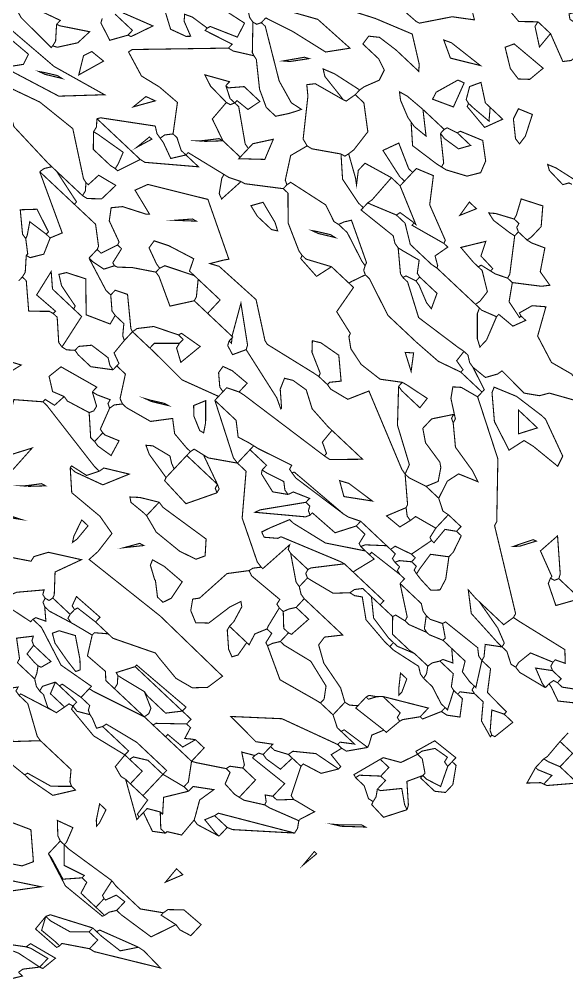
# Model space of a CAD drawing. Header units: inches. Extents: x -3368894 to 5148796, y 84 to 10864301.
# Drawn here: x 503430.425 to 503432.656, y 4346115.617 to 4346119.541 of the extents above; entities that cross this region are included whole.
import ezdxf

# ---------------------------------------------------------------- set-up
doc = ezdxf.new("R2010")
doc.units = ezdxf.units.IN
doc.header["$MEASUREMENT"] = 0
doc.layers.add('cp_alberi_linea', color=103, linetype='Continuous')

# ---------------------------------------------------------------- blocks, each defined once
blk = doc.blocks.new('A$C03A07DC0')
at = {"layer": 'cp_alberi_linea', "const_width": 0.00661}
for points in [[(9.3504, 19.7954), (9.4894, 19.6697), (9.496, 19.6498)], [(9.3504, 19.7954), (9.3504, 19.6895), (9.3504, 19.6498)], [(9.238, 19.544), (9.238, 19.5771), (9.238, 19.6498), (9.3107, 19.6498), (9.3504, 19.6498)], [(9.3504, 19.6498), (9.3769, 19.5771), (9.3835, 19.544)], [(9.496, 19.6498), (9.4563, 19.6498), (9.4232, 19.6498), (9.4563, 19.5638), (9.4563, 19.544)], [(9.4563, 19.544), (9.5621, 19.5704), (9.5026, 19.63), (9.496, 19.6498)], [(9.1652, 19.544), (9.2049, 19.544), (9.238, 19.544)], [(9.238, 19.544), (9.3571, 19.5506), (9.3835, 19.544)], [(9.3835, 19.544), (9.4232, 19.544), (9.4563, 19.544)], [(9.0263, 19.2529), (9.0329, 19.2794), (9.066, 19.3654), (8.9866, 19.4712), (9.0528, 19.4845), (9.0594, 19.5043)], [(8.9138, 19.4315), (8.9866, 19.3257), (8.9866, 19.286)], [(8.9866, 19.286), (8.9535, 19.286), (8.9535, 19.2529), (8.9535, 19.2132)], [(8.9866, 19.286), (8.9932, 19.2595), (9.0263, 19.2529)], [(8.8808, 18.8163), (8.8742, 18.856), (8.808, 19.1802), (8.8675, 19.2397), (8.894, 19.1802), (8.9138, 19.1802)], [(8.9535, 19.2132), (9.0131, 19.1272), (9.0528, 19.2199), (9.0594, 19.2529)], [(9.0263, 19.2529), (9.0594, 19.2529)], [(9.0594, 19.2529), (9.0991, 19.0743), (9.0925, 19.0346)], [(9.496, 19.2132), (9.4894, 19.2331), (9.3504, 19.2529), (9.3504, 19.2132), (9.3504, 19.1802)], [(9.9656, 19.0743), (9.9855, 19.0743), (9.9855, 19.1934), (9.9458, 19.2463), (9.8796, 19.2463), (9.7804, 19.1802), (9.7804, 19.1471)], [(8.9138, 19.1802), (8.9403, 19.1868), (8.9535, 19.2132)], [(8.9138, 19.1802), (8.9668, 19.0412), (9.0594, 19.028), (9.0925, 19.0346)], [(9.2049, 18.856), (9.2049, 18.8891), (9.2049, 18.9288), (9.324, 19.0148), (9.3306, 19.1802), (9.3504, 19.1802)], [(9.3504, 19.1802), (9.3835, 19.1074), (9.4827, 19.1868), (9.496, 19.2132)], [(9.3835, 18.9619), (9.3835, 19.0016), (9.3835, 19.0346), (9.4761, 19.1074), (9.5092, 19.2132), (9.496, 19.2132)], [(9.8201, 19.1471), (9.9392, 19.2), (9.9656, 19.1074), (9.9656, 19.0743)], [(9.8929, 18.9619), (9.8862, 18.942), (9.7606, 18.9817), (9.7473, 19.1471), (9.7804, 19.1471)], [(9.8929, 18.9619), (9.8598, 18.9685), (9.7936, 19.0148), (9.7804, 19.1074), (9.8135, 19.114), (9.8201, 19.1471)], [(9.7804, 19.1471), (9.8201, 19.1471)], [(9.9656, 19.0743), (10.0582, 19.028), (10.1575, 19.1339), (10.1839, 19.1471)], [(10.217, 18.9288), (10.2104, 18.9486), (10.1112, 19.0346), (10.1707, 19.114), (10.1839, 19.1471)], [(10.1839, 19.1471), (10.3162, 19.0743), (10.3096, 18.9685), (10.2898, 18.9619)], [(9.8929, 18.9619), (9.8929, 19.0016), (9.9458, 19.0743), (9.9656, 19.0743)], [(8.55, 18.8163), (8.5831, 18.8296), (8.6493, 18.9553), (8.517, 19.0346), (8.517, 18.8891), (8.517, 18.856)], [(9.0925, 19.0346), (9.0991, 19.0016), (9.0594, 18.9288), (9.0594, 18.8891)], [(9.4563, 18.8891), (9.4563, 18.9288), (9.5489, 18.9949), (9.5952, 18.9288), (9.6018, 18.8891)], [(10.4353, 19.0346), (10.5345, 18.9222), (10.561, 18.8759), (10.5345, 18.909), (10.4419, 19.0082), (10.4353, 19.0346)], [(9.2049, 18.856), (9.3504, 18.942), (9.3504, 18.9288)], [(9.2777, 18.6708), (9.2777, 18.7105), (9.2777, 18.7833), (9.3372, 18.8163), (9.3504, 18.8891), (9.3504, 18.9288)], [(9.3504, 18.9288), (9.3769, 18.9354), (9.3835, 18.9619)], [(9.3835, 18.9619), (9.4364, 18.8891), (9.4563, 18.8891)], [(9.8929, 18.9619), (9.9987, 18.9222), (10.0516, 18.823), (10.0715, 18.8163)], [(10.1442, 18.8891), (10.1442, 18.9288), (10.1839, 18.9288), (10.217, 18.9288)], [(10.217, 18.9288), (10.2567, 18.9553), (10.2898, 18.9619)], [(10.2567, 18.7833), (10.2567, 18.8163), (10.2567, 18.856), (10.2964, 18.9288), (10.2898, 18.9619)], [(10.7594, 18.9288), (10.8653, 18.9156), (10.7594, 18.909), (10.7594, 18.9288)], [(8.9535, 18.598), (8.9535, 18.565), (8.9469, 18.4988), (9.0395, 18.6113), (9.0594, 18.856), (9.0594, 18.8891)], [(8.9535, 18.598), (8.9932, 18.7899), (9.0329, 18.8825), (9.0594, 18.8891)], [(9.0594, 18.8891), (9.1189, 18.8031), (9.1784, 18.8494), (9.2049, 18.856)], [(9.4563, 18.856), (9.5687, 18.909), (9.5687, 18.8891)], [(9.4563, 18.8891), (9.4563, 18.856)], [(9.5687, 18.8891), (9.5687, 18.856), (9.529, 18.7436), (9.529, 18.7105), (9.529, 18.6708)], [(9.5687, 18.8891), (9.6018, 18.8891)], [(9.6018, 18.8891), (9.7143, 18.8362), (9.7143, 18.8163)], [(10.0715, 18.8163), (10.0715, 18.856), (10.0715, 18.8891), (10.1112, 18.8891), (10.1442, 18.8891)], [(10.1442, 18.8891), (10.2302, 18.7899), (10.2567, 18.7833)], [(8.0473, 17.7315), (8.2391, 18.0821), (8.5236, 18.3401), (8.55, 18.3467), (8.8543, 18.8097), (8.8808, 18.8163)], [(8.517, 18.856), (8.4905, 18.8428), (8.3317, 18.6708), (8.4706, 18.6576), (8.5368, 18.8163), (8.55, 18.8163)], [(8.517, 18.856), (8.5434, 18.8428), (8.55, 18.8163)], [(8.8808, 18.8163), (8.9535, 18.8031), (8.9535, 18.6377), (8.9535, 18.598)], [(9.2049, 18.5253), (9.1851, 18.5319), (9.1652, 18.7833), (9.1983, 18.823), (9.2049, 18.856)], [(9.3835, 18.6708), (9.3835, 18.7105), (9.3835, 18.7833), (9.4497, 18.8296), (9.4563, 18.856)], [(9.7804, 18.565), (9.6415, 18.8163), (9.6746, 18.8163), (9.7143, 18.8163)], [(9.7143, 18.8163), (9.8003, 18.7502), (9.8201, 18.7436)], [(10.0715, 18.8163), (10.2501, 18.7634), (10.2567, 18.7833)], [(10.6139, 18.598), (10.6073, 18.6245), (10.5808, 18.7436), (10.6734, 18.7105), (10.6867, 18.7105)], [(9.2777, 18.6708), (9.3372, 18.737), (9.3637, 18.6774), (9.3835, 18.6708)], [(9.7804, 18.565), (9.7804, 18.7105), (9.8135, 18.7171), (9.8201, 18.7436)], [(9.8201, 18.7436), (9.9259, 18.7303), (9.9259, 18.7105)], [(9.9259, 18.7105), (9.9987, 18.6774), (10.0516, 18.7039), (10.0715, 18.7105)], [(9.9259, 18.7105), (9.9458, 18.4922), (9.9259, 18.4922)], [(10.0715, 18.7105), (10.0913, 18.5319), (10.1112, 18.5253)], [(10.0715, 18.7105), (10.1773, 18.6311), (10.1839, 18.598)], [(10.6867, 18.7105), (10.7263, 18.737), (10.7594, 18.7436)], [(10.6867, 18.7105), (10.7528, 18.5253), (10.7594, 18.4922)], [(10.7594, 18.7436), (10.9909, 18.3202), (11.0174, 18.3136)], [(10.7594, 18.7436), (11.0042, 18.4525), (11.0174, 18.4194)], [(11.6657, 18.4922), (11.6326, 18.4988), (11.5664, 18.5716), (11.5598, 18.7105), (11.6524, 18.7105), (11.6723, 18.6377), (11.6657, 18.598)], [(11.9237, 18.5253), (11.917, 18.565), (11.9237, 18.7105), (12.1287, 18.3467), (12.1353, 18.3136)], [(9.2777, 18.6708), (9.2777, 18.6377), (9.2777, 18.598)], [(9.3835, 18.6708), (9.4232, 18.6444), (9.4563, 18.6377)], [(9.4563, 18.6377), (9.496, 18.6642), (9.529, 18.6708)], [(9.4563, 18.6377), (9.4563, 18.565), (9.4563, 18.5253)], [(9.529, 18.3864), (9.529, 18.4194), (9.496, 18.598), (9.5224, 18.6377), (9.529, 18.6708)], [(9.6018, 18.598), (9.6812, 18.6311), (9.7076, 18.6311), (9.6812, 18.6047), (9.6018, 18.5451), (9.6018, 18.598)], [(10.1839, 18.565), (10.1641, 18.565), (10.1112, 18.6377), (10.1112, 18.565), (10.1112, 18.5253)], [(10.1839, 18.598), (10.2567, 18.5782), (10.2699, 18.6708), (10.2898, 18.6708)], [(10.2898, 18.6708), (10.3162, 18.5054), (10.4022, 18.393), (10.4353, 18.3864)], [(10.2898, 18.6708), (10.3824, 18.6113), (10.4154, 18.4922), (10.4353, 18.4922)], [(8.4442, 18.598), (8.5368, 18.5451), (8.5633, 18.5187), (8.5368, 18.5319), (8.4508, 18.5782), (8.4442, 18.598)], [(9.2049, 18.5253), (9.2578, 18.598), (9.2777, 18.598)], [(9.2777, 18.598), (9.3107, 18.5121), (9.3107, 18.4922)], [(10.1839, 18.598), (10.1839, 18.565)], [(10.4353, 18.4922), (10.6073, 18.5716), (10.6139, 18.598)], [(10.6139, 18.598), (10.6867, 18.5253), (10.6867, 18.4922)], [(11.6657, 18.598), (11.8244, 18.5385), (11.8509, 18.3136), (11.8509, 18.2739)], [(11.6657, 18.598), (11.6855, 18.4922), (11.6657, 18.4922)], [(9.2049, 18.5253), (9.238, 18.4525), (9.238, 18.4194)], [(9.3835, 18.2739), (9.4629, 18.3467), (9.4629, 18.4922), (9.4563, 18.5253)], [(9.4563, 18.5253), (9.496, 18.4194), (9.496, 18.3864)], [(9.7804, 18.565), (9.8069, 18.5385)], [(9.8069, 18.5385), (9.8532, 18.5121), (9.8532, 18.4922)], [(9.8069, 18.5385), (9.8333, 18.4988), (9.8532, 18.4922)], [(10.0715, 18.4194), (10.1112, 18.4922), (10.1112, 18.5253)], [(10.1839, 18.565), (10.303, 18.2078), (10.5081, 17.9696), (10.5081, 17.9829), (10.5147, 18.1879), (10.4551, 18.2739), (10.475, 18.2739)], [(11.9237, 18.5253), (12.0096, 18.2805), (12.0295, 18.2739)], [(11.9237, 18.5253), (12.0163, 18.4591), (12.0295, 18.3136), (12.0295, 18.2739)], [(9.238, 18.4194), (9.3041, 18.4657), (9.3107, 18.4922)], [(9.3107, 18.4922), (9.3504, 18.3798), (9.3504, 18.3467)], [(9.8532, 18.4922), (9.8929, 18.4922), (9.9259, 18.4922)], [(9.9259, 18.4922), (9.959, 18.4525), (9.9656, 18.4194)], [(10.4353, 18.4922), (10.4353, 18.4591), (10.4353, 18.4194)], [(10.5808, 18.2408), (10.6007, 18.2408), (10.5808, 18.4922), (10.6536, 18.4922), (10.6867, 18.4922)], [(10.6867, 18.4922), (10.7131, 18.4525), (10.7396, 18.4856), (10.7594, 18.4922)], [(10.7594, 18.4922), (10.8256, 18.3798), (10.8322, 18.3467)], [(11.6657, 18.4922), (11.7451, 18.3731), (11.7451, 18.1681), (11.7384, 18.1284)], [(9.2049, 18.1681), (9.2049, 18.2012), (9.2049, 18.3467), (9.2314, 18.3864), (9.238, 18.4194)], [(9.6746, 17.8043), (9.6746, 17.8373), (9.6746, 18.1284), (9.7606, 18.0556), (9.8201, 18.0622), (9.8796, 18.1615), (9.9193, 18.3401), (9.9656, 18.4194)], [(9.9656, 18.4194), (10.0384, 18.4194), (10.0715, 18.4194)], [(10.0715, 18.4194), (10.0715, 18.3467), (10.0715, 18.3136)], [(10.4353, 18.4194), (10.5345, 18.4128), (10.5477, 18.307), (10.5411, 18.2739)], [(10.4353, 18.4194), (10.4353, 18.3864)], [(11.0174, 18.3136), (11.0769, 18.2871), (11.0902, 18.3864), (11.0902, 18.4194)], [(11.0174, 18.4194), (11.0505, 18.4194), (11.0902, 18.4194)], [(11.0174, 18.4194), (11.0174, 18.3467), (11.0174, 18.3136)], [(11.0902, 18.4194), (11.1299, 18.2739), (11.1232, 18.2408)], [(11.4143, 18.3665), (11.4143, 18.4194), (11.5201, 18.3731), (11.4143, 18.3665)], [(7.8621, 18.1284), (7.9547, 18.3599), (8.0208, 18.3798), (8.0341, 18.1879), (8.0473, 18.1218), (8.1531, 18.0953), (8.087, 17.9101), (7.9679, 17.7778), (7.9348, 17.7646), (7.8819, 17.9035), (7.8621, 18.0953), (7.8621, 18.1284)], [(8.8808, 18.2739), (8.9932, 18.3533), (9.066, 18.3731), (9.1057, 18.3334), (9.0991, 18.2408), (9.0925, 18.2012)], [(9.2049, 18.1681), (9.324, 18.3401), (9.3504, 18.3467)], [(9.3504, 18.3467), (9.3637, 18.2805), (9.3835, 18.2739)], [(9.3835, 18.0953), (9.4695, 18.1945), (9.496, 18.3467), (9.496, 18.3864)], [(9.4563, 17.9829), (9.4497, 18.0159), (9.4232, 18.0556), (9.5092, 18.1681), (9.529, 18.3467), (9.529, 18.3864)], [(9.496, 18.3864), (9.529, 18.3864)], [(10.4353, 18.3864), (10.475, 18.307), (10.475, 18.2739)], [(10.6867, 18.2408), (10.6867, 18.2739), (10.6867, 18.3467), (10.7991, 18.3467), (10.8322, 18.3467)], [(10.7594, 18.1681), (10.7594, 18.2012), (10.8322, 18.2276), (10.8388, 18.3136), (10.8322, 18.3467)], [(8.7352, 18.2012), (8.7352, 18.2408), (8.8411, 18.2739), (8.8808, 18.2739)], [(8.8808, 18.2739), (8.9469, 18.1813), (9.0594, 18.1945), (9.0925, 18.2012)], [(9.3835, 18.2739), (9.3835, 18.2012), (9.3835, 18.1681)], [(10.0715, 18.3136), (10.0384, 18.3136), (9.9722, 18.2673), (9.9259, 18.0953), (9.9656, 17.9101), (9.9656, 17.877)], [(10.0384, 17.8373), (10.1376, 18.0358), (10.0781, 18.2805), (10.0715, 18.3136)], [(10.475, 18.2739), (10.5081, 18.2739), (10.5411, 18.2739)], [(10.5411, 18.2739), (10.5544, 18.2475), (10.5808, 18.2408)], [(11.8509, 18.1681), (11.8509, 18.1813), (11.7847, 18.2078), (11.7781, 18.2739), (11.8112, 18.2739), (11.8509, 18.2739)], [(11.8509, 18.2739), (11.8906, 18.2475), (11.9237, 18.2408)], [(12.0295, 18.2739), (12.0295, 18.2408)], [(12.0626, 18.2408), (12.0626, 18.2739), (12.0626, 18.3136), (12.1023, 18.3136), (12.1353, 18.3136)], [(12.1353, 18.3136), (12.2279, 18.1681), (12.2478, 18.1681)], [(10.5808, 18.2408), (10.6205, 18.1681), (10.6668, 18.2342), (10.6867, 18.2408)], [(10.6867, 18.2408), (10.733, 18.1747), (10.7594, 18.1681)], [(11.0174, 18.0953), (10.9777, 18.0953), (10.905, 18.2012), (11.0108, 18.1813), (11.0968, 18.2276), (11.1232, 18.2408)], [(11.1232, 18.2408), (11.2423, 18.2475), (11.2886, 18.1681), (11.3018, 18.1681)], [(11.884, 17.7315), (11.9567, 17.9432), (11.9369, 18.2342), (11.9237, 18.2408)], [(11.9237, 18.2408), (11.9237, 18.2012), (11.9237, 18.1681)], [(12.0295, 18.2408), (12.0626, 18.2408)], [(12.0295, 18.2408), (12.1486, 17.9961), (12.175, 17.9829)], [(12.0626, 18.2408), (12.1419, 18.1548), (12.175, 18.0225), (12.175, 17.9829)], [(7.5049, 17.586), (7.4982, 17.5661), (7.4123, 17.5926), (7.3593, 17.6587), (7.5247, 17.7447), (7.5842, 17.9167), (7.5512, 18.0556), (7.5644, 18.135), (7.6438, 18.2012), (7.7298, 18.0358), (7.7827, 18.0027), (7.8356, 17.9233), (7.829, 17.7315), (7.8621, 17.7249), (7.9282, 17.6852), (7.9348, 17.586)], [(8.7352, 18.2012), (8.6956, 18.2012), (8.6956, 18.1284), (8.6956, 18.0953)], [(8.7352, 18.2012), (8.7749, 18.1416), (8.8808, 18.1482), (8.8808, 18.1284)], [(9.0594, 18.1284), (9.0594, 18.1681), (9.0858, 18.1747), (9.0925, 18.2012)], [(9.1652, 18.1284), (9.1652, 18.1681), (9.2049, 18.1681)], [(9.3504, 17.9101), (9.3504, 17.9498), (9.3504, 18.1681), (9.3835, 18.1681)], [(9.3835, 18.1681), (9.3835, 18.1284), (9.3835, 18.0953)], [(10.7594, 18.1681), (10.8586, 18.0093), (10.8719, 17.9829)], [(11.2291, 18.0556), (11.3018, 18.1284), (11.3018, 18.1681)], [(11.3018, 18.1681), (11.3482, 18.1019), (11.3151, 18.0159), (11.3018, 17.9829)], [(11.7384, 18.1284), (11.8443, 18.1482), (11.8509, 18.1681)], [(11.8509, 18.1681), (11.884, 18.1681), (11.9237, 18.1681)], [(11.8509, 17.9829), (11.8509, 18.0225), (11.9237, 18.0424), (11.9237, 18.1284), (11.9237, 18.1681)], [(12.175, 17.9829), (12.2742, 17.9895), (12.2676, 18.1615), (12.2478, 18.1681)], [(12.175, 17.9829), (12.2544, 18.0225), (12.2478, 18.1284), (12.2478, 18.1681)], [(12.3933, 18.0225), (12.3602, 18.0292), (12.3206, 18.2012), (12.4198, 18.1879), (12.4264, 18.1681)], [(12.3933, 18.0225), (12.3801, 18.049), (12.3536, 18.1681), (12.3933, 18.1681), (12.4264, 18.1681)], [(12.4264, 18.1681), (12.4529, 18.0159), (12.4661, 17.9829)], [(12.4264, 18.1681), (12.5058, 18.1019), (12.5388, 18.0953)], [(7.9348, 18.1284), (8.0407, 18.0689), (7.9348, 17.9696), (7.9348, 18.0225), (7.9348, 18.1284)], [(8.6625, 17.9829), (8.7022, 18.0556), (8.6956, 18.0953)], [(8.6956, 18.0953), (8.7683, 18.0953), (8.808, 18.0953)], [(8.808, 18.0953), (8.8742, 18.1085), (8.8808, 18.1284)], [(8.808, 18.0953), (8.8411, 17.9564), (8.8808, 17.9498)], [(8.8808, 18.1284), (8.9998, 18.1019), (9.0263, 18.0953)], [(9.0594, 18.1284), (9.0263, 18.1284), (9.0263, 18.0953)], [(9.0263, 18.0953), (9.0594, 17.9895), (9.0925, 17.9829)], [(9.0594, 18.1284), (9.1057, 18.0689), (9.1321, 18.0556)], [(9.1321, 18.0556), (9.1321, 18.0953), (9.1586, 18.1019), (9.1652, 18.1284)], [(9.1652, 18.1284), (9.1851, 17.9101), (9.2049, 17.9101)], [(9.3835, 18.0953), (9.3835, 18.0225), (9.4232, 17.9895), (9.4563, 17.9829)], [(11.0174, 18.0953), (11.0174, 18.0556)], [(11.0174, 18.0953), (11.1497, 18.0093), (11.2291, 18.0755), (11.2291, 18.0556)], [(11.7384, 18.1284), (11.7781, 17.8043), (11.7781, 17.7646)], [(12.6844, 17.8043), (12.6844, 17.8373), (12.6711, 18.0424), (12.5388, 18.1284), (12.5388, 18.0953)], [(8.2656, 17.7315), (8.3648, 17.8439), (8.3979, 18.0159), (8.4243, 18.0887), (8.4706, 17.9696), (8.55, 17.9498), (8.6625, 17.9829)], [(9.1321, 18.0556), (9.1255, 18.0292), (9.0925, 18.0225), (9.0925, 17.9829)], [(10.8719, 17.9829), (10.9777, 18.0556), (11.0174, 18.0556)], [(11.0174, 18.0556), (11.0439, 17.9366), (11.0505, 17.9101)], [(11.2291, 18.0556), (11.2688, 17.9829), (11.3018, 17.9829)], [(8.6625, 17.9829), (8.6625, 17.9101), (8.6625, 17.877)], [(9.0925, 17.9829), (9.0925, 17.9498)], [(9.4563, 17.9829), (9.529, 17.9101), (9.5621, 17.7646), (9.5687, 17.7315)], [(10.8719, 17.9829), (10.8322, 17.9829), (10.7594, 17.9829), (10.7594, 17.9498), (10.7594, 17.9101)], [(10.8719, 17.9829), (10.8719, 17.8043), (10.8719, 17.7646)], [(11.2291, 17.7646), (11.3614, 17.9829), (11.3415, 17.9829)], [(11.3415, 17.9829), (11.3349, 17.963), (11.2291, 17.9498), (11.2291, 17.9101)], [(11.3018, 17.9829), (11.3415, 17.9829)], [(11.7781, 17.7646), (11.8707, 17.8506), (11.831, 17.9829), (11.8509, 17.9829)], [(11.8509, 17.9829), (11.9369, 17.9035), (11.8906, 17.7646), (11.884, 17.7315)], [(12.3933, 18.0225), (12.4396, 17.9564), (12.4661, 17.9498)], [(8.8411, 17.877), (8.9602, 17.8241), (8.9535, 17.9299), (8.8808, 17.9498)], [(8.8411, 17.877), (8.8742, 17.9167), (8.8808, 17.9498)], [(9.0925, 17.9498), (9.0925, 17.7646), (9.0925, 17.7315)], [(9.0925, 17.9498), (9.1784, 17.8506), (9.2049, 17.8373)], [(9.3504, 17.9101), (9.324, 17.9167), (9.2049, 17.9498), (9.2049, 17.9101)], [(8.2656, 17.7315), (8.2524, 17.705), (8.2259, 17.6984), (8.3383, 17.619), (8.4177, 17.619), (8.4706, 17.6918), (8.4971, 17.8373), (8.517, 17.8638), (8.5897, 17.9101), (8.6625, 17.877)], [(8.6625, 17.877), (8.6956, 17.7646), (8.6956, 17.7315)], [(8.6956, 17.7315), (8.8212, 17.8704), (8.8411, 17.877)], [(9.2049, 17.9101), (9.2049, 17.877)], [(9.2049, 17.877), (9.2049, 17.8373)], [(9.2049, 17.877), (9.3372, 17.6653), (9.3835, 17.4404), (9.3835, 17.4074), (9.5026, 17.3544), (9.5555, 17.3346), (9.5687, 17.3677), (9.5158, 17.4338), (9.496, 17.4404), (9.3571, 17.8109), (9.3504, 17.8373)], [(9.3504, 17.9101), (9.3504, 17.877), (9.3504, 17.8373)], [(9.7473, 17.8043), (9.7473, 17.8373), (9.7473, 17.9101), (9.8862, 17.8969), (9.8929, 17.877)], [(9.8201, 17.7646), (9.8929, 17.8373), (9.8929, 17.877)], [(9.8929, 17.877), (9.9259, 17.877), (9.9656, 17.877)], [(9.9656, 17.877), (10.0053, 17.8506), (10.0384, 17.8373)], [(10.7263, 17.8043), (10.7263, 17.8373), (10.7991, 17.8572), (10.7727, 17.8902), (10.7594, 17.9101)], [(10.7594, 17.9101), (10.8454, 17.8836), (10.852, 17.7646), (10.8719, 17.7646)], [(11.0902, 17.4404), (11.0637, 17.447), (11.0174, 17.6587), (11.0174, 17.9101), (11.0505, 17.9101)], [(11.0505, 17.9101), (11.0505, 17.7844), (11.0968, 17.705), (11.1232, 17.6984)], [(11.0505, 17.9101), (11.196, 17.9101), (11.2291, 17.9101)], [(11.2291, 17.9101), (11.2291, 17.8373), (11.2291, 17.8043)], [(9.1321, 17.7315), (9.1321, 17.7646), (9.1321, 17.8043), (9.1983, 17.8175), (9.2049, 17.8373)], [(9.3504, 17.8373), (9.5092, 17.705), (9.529, 17.6984)], [(9.6415, 17.7315), (9.668, 17.7712), (9.6746, 17.8043)], [(9.6746, 17.8043), (9.7143, 17.8043), (9.7473, 17.8043)], [(9.7473, 17.8043), (9.787, 17.7778), (9.8201, 17.7646)], [(10.0384, 17.8373), (10.0318, 17.8175), (9.9656, 17.8043), (9.9656, 17.7646)], [(10.7263, 17.8043), (10.6867, 17.8043), (10.6867, 17.7646), (10.6867, 17.7315)], [(10.7263, 17.8043), (10.852, 17.6653), (10.8719, 17.6587)], [(11.1232, 17.6984), (11.1232, 17.7315), (11.1232, 17.8043), (11.196, 17.8043), (11.2291, 17.8043)], [(11.2291, 17.8043), (11.2291, 17.7646)], [(11.4474, 17.7513), (11.4474, 17.8043), (11.5334, 17.8307), (11.5598, 17.8307), (11.5334, 17.8043), (11.4474, 17.7513)], [(12.2478, 17.6984), (12.2279, 17.705), (12.0626, 17.8373), (12.2015, 17.6124), (12.2081, 17.586)], [(9.8201, 17.7646), (9.8201, 17.7315)], [(9.8201, 17.7315), (9.9458, 17.7579), (9.9656, 17.7646)], [(9.9656, 17.7646), (10.0384, 17.7315), (10.1112, 17.7513), (10.1112, 17.7315)], [(10.0715, 16.21), (10.1773, 16.3225), (10.1641, 16.5474), (10.1905, 16.6731), (10.3295, 16.6863), (10.4022, 16.6797), (10.3559, 17.2354), (10.3625, 17.7315), (10.3625, 17.7646), (10.475, 17.7447), (10.5411, 17.6786), (10.5676, 17.5661), (10.5477, 17.4074), (10.5411, 17.3677), (10.6536, 17.1163), (10.6536, 17.0766)], [(10.1112, 17.7315), (10.2038, 17.7447), (10.2368, 17.7249), (10.217, 17.6786), (10.1376, 17.5926), (10.1112, 17.586)], [(10.8719, 17.7646), (10.8719, 17.6984), (10.8719, 17.6587)], [(11.1232, 17.6587), (11.2159, 17.6653), (11.2357, 17.7315), (11.2291, 17.7646)], [(11.7781, 17.7646), (11.7583, 17.7646), (11.6657, 17.7315), (11.6987, 17.6323), (11.7649, 17.6984), (11.7781, 17.7315)], [(11.7781, 17.7646), (11.7781, 17.7315)], [(7.9348, 17.586), (7.9878, 17.7315), (8.0076, 17.7315)], [(8.0076, 17.7315), (8.0076, 17.586), (8.0076, 17.5529)], [(8.0076, 17.7315), (8.0473, 17.7315)], [(8.0473, 17.7315), (8.0737, 17.619), (8.1068, 17.5793), (8.1664, 17.619), (8.2391, 17.7249), (8.2656, 17.7315)], [(8.3317, 17.3346), (8.5103, 17.4933), (8.636, 17.7116), (8.6956, 17.7315)], [(8.6228, 17.0105), (8.6294, 17.0435), (8.6029, 17.1626), (8.4773, 17.2221), (8.6889, 17.6984), (8.6956, 17.7315)], [(8.9535, 17.6984), (9.0528, 17.5529), (8.9998, 17.4669), (8.9734, 17.5198), (8.9535, 17.6984)], [(9.0925, 17.7315), (9.1255, 17.6587), (9.1321, 17.6256)], [(9.0925, 17.7315), (9.1321, 17.7315)], [(9.1321, 17.7315), (9.2512, 17.6653), (9.2578, 17.4801), (9.2777, 17.4801)], [(9.529, 17.6984), (9.5555, 17.705), (9.5687, 17.7315)], [(9.529, 17.5529), (9.6349, 17.6984), (9.6415, 17.7315)], [(9.529, 17.6984), (9.529, 17.586), (9.529, 17.5529)], [(9.5687, 17.7315), (9.6018, 17.7315), (9.6415, 17.7315)], [(9.7804, 17.4404), (9.7936, 17.4735), (9.7804, 17.6984), (9.8135, 17.705), (9.8201, 17.7315)], [(10.1112, 17.7315), (10.1112, 17.6256), (10.1112, 17.586)], [(10.6867, 17.3346), (10.6734, 17.3346), (10.6536, 17.7315), (10.6867, 17.7315)], [(10.6867, 17.7315), (10.6867, 17.3677), (10.6867, 17.3346)], [(10.6867, 17.7315), (10.766, 17.6653), (10.766, 17.5132), (10.7594, 17.4801)], [(11.1232, 17.6984), (11.1232, 17.6587)], [(11.7781, 17.7315), (11.8509, 17.7315), (11.884, 17.7315)], [(12.1023, 17.2949), (12.0626, 17.2949), (11.9303, 17.3611), (11.8509, 17.5529), (11.9832, 17.6984), (12.0493, 17.6653), (12.1155, 17.5595), (12.175, 17.4801)], [(7.6107, 17.4801), (7.5909, 17.4801), (7.5842, 17.5926), (7.5049, 17.6256), (7.5049, 17.586)], [(9.1321, 17.6256), (9.1718, 17.2618), (9.1652, 17.2221)], [(9.1321, 17.6256), (9.152, 17.2288), (9.1652, 17.2221)], [(10.8719, 17.6587), (10.8719, 17.6256), (10.8719, 17.586)], [(11.0902, 17.4404), (11.0902, 17.4801), (11.0902, 17.6587), (11.1232, 17.6587)], [(11.1232, 17.6587), (11.1695, 17.4404), (11.1431, 17.2288), (11.1232, 17.2221)], [(7.141, 17.2949), (7.1344, 17.328), (7.1014, 17.4074), (7.227, 17.4867), (7.2469, 17.586), (7.2866, 17.5529), (7.3924, 17.4074)], [(7.3924, 17.4074), (7.4916, 17.4735), (7.5181, 17.586), (7.5049, 17.586)], [(7.9018, 17.4801), (7.9018, 17.5132), (7.9282, 17.5529), (7.9348, 17.586)], [(9.7804, 17.4404), (9.8862, 17.3544), (10.1112, 17.3346), (10.1442, 17.3081), (10.2038, 17.3478), (10.2368, 17.4206), (10.1839, 17.4801), (10.0252, 17.5066), (9.9524, 17.533), (9.9722, 17.5595), (10.0715, 17.586), (10.1112, 17.586)], [(10.7594, 17.4801), (10.8057, 17.5793), (10.8388, 17.5926), (10.8719, 17.586)], [(10.8719, 17.586), (10.9711, 17.2552), (10.9777, 17.2221)], [(10.8719, 17.586), (10.8719, 17.3677), (10.8719, 17.3346)], [(11.6326, 17.2949), (11.6326, 17.3346), (11.6061, 17.5066), (11.4871, 17.586), (11.4871, 17.5529)], [(7.6107, 17.4801), (7.7562, 17.533), (7.8158, 17.533), (7.7893, 17.4867), (7.6769, 17.3809), (7.6438, 17.3677)], [(7.9018, 17.4801), (7.9745, 17.4867), (7.9878, 17.5529), (8.0076, 17.5529)], [(7.9745, 16.7194), (7.9745, 16.7525), (8.0605, 16.9906), (8.0605, 17.2288), (8.0539, 17.4074), (8.0076, 17.5529)], [(8.2987, 17.3346), (8.292, 17.3611), (8.2656, 17.5132), (8.3383, 17.5198), (8.3383, 17.3677), (8.3317, 17.3346)], [(9.7143, 17.4801), (9.7143, 17.4933), (9.496, 17.5132), (9.5224, 17.5264), (9.529, 17.5529)], [(11.4143, 17.2221), (11.4143, 17.2618), (11.4143, 17.4801), (11.4738, 17.5264), (11.4871, 17.5529)], [(11.4871, 17.5529), (11.5731, 17.4603), (11.6128, 17.3015), (11.6326, 17.2949)], [(7.6107, 17.4801), (7.6438, 17.3875), (7.6438, 17.3677)], [(7.9018, 17.4801), (7.9084, 17.4404), (7.9415, 17.1361), (7.829, 16.9377), (7.829, 16.898)], [(8.808, 17.2221), (8.808, 17.2618), (8.808, 17.4801), (8.9469, 17.3346), (8.9535, 17.2949)], [(9.238, 17.4074), (9.238, 17.4404), (9.2644, 17.4537), (9.2777, 17.4801)], [(9.238, 17.4074), (9.4629, 17.2354), (9.496, 17.2221), (9.3041, 17.4669), (9.2777, 17.4801)], [(9.7143, 17.4801), (9.7076, 17.4404), (9.5753, 17.1891), (9.3504, 17.0105), (9.3504, 16.9708), (9.3504, 16.9377)], [(9.7143, 17.4801), (9.7539, 17.447), (9.7804, 17.4404)], [(10.7594, 17.4801), (10.7925, 17.328), (10.7991, 17.2949)], [(7.3924, 17.4074), (7.3924, 17.3677)], [(9.238, 17.4074), (9.2049, 17.4074), (9.2446, 17.3081), (9.2777, 17.2949)], [(11.0902, 17.4404), (11.1232, 17.4206), (11.0968, 17.3611), (11.0902, 17.3346)], [(7.1741, 17.2221), (7.3659, 17.3611), (7.3924, 17.3677)], [(7.3924, 17.3677), (7.4255, 17.2949), (7.4321, 17.2618)], [(7.4652, 17.1891), (7.4652, 17.2221), (7.5379, 17.3346), (7.6107, 17.3412), (7.6438, 17.3346)], [(7.6438, 17.3677), (7.6438, 17.3346)], [(7.6438, 17.3346), (7.6438, 17.0435), (7.6438, 17.0105)], [(8.0804, 16.6797), (8.0804, 16.7194), (8.259, 16.7459), (8.2987, 16.898), (8.3185, 16.9046), (8.3648, 16.9642), (8.3913, 17.0766), (8.378, 17.2221), (8.2987, 17.3346)], [(8.1201, 17.2618), (8.2127, 17.328), (8.1531, 17.2221), (8.1201, 17.2618)], [(8.2987, 17.3346), (8.3317, 17.3346)], [(10.6867, 17.3346), (10.7925, 17.2751), (10.7991, 17.2949)], [(10.7263, 17.0105), (10.8388, 17.0766), (10.8322, 17.2221), (10.8719, 17.2618), (10.8719, 17.3346)], [(10.7991, 17.2949), (10.8388, 17.328), (10.8719, 17.3346)], [(11.0505, 17.2221), (11.0505, 17.2618), (11.0505, 17.2949), (11.0769, 17.3081), (11.0902, 17.3346)], [(11.0902, 17.3346), (11.1299, 17.2618), (11.1232, 17.2221)], [(7.1014, 17.1494), (7.0749, 17.1428), (6.9823, 17.0965), (6.9227, 17.2221), (7.022, 17.3015), (7.108, 17.3015), (7.141, 17.2949)], [(7.141, 17.2949), (7.141, 17.2618), (7.141, 17.2221)], [(8.808, 17.2221), (8.9006, 17.2288), (8.9337, 17.2949), (8.9535, 17.2949)], [(8.9535, 17.2949), (9.0197, 16.6797), (9.0263, 16.6466)], [(9.2777, 17.0766), (9.2711, 17.1097), (9.238, 17.2221), (9.2711, 17.2618), (9.2777, 17.2949)], [(9.2777, 17.2949), (9.3306, 17.2155), (9.2975, 17.0898), (9.2777, 17.0766)], [(11.6326, 17.2949), (11.6458, 17.1163), (11.6657, 17.1163)], [(6.6714, 17.2618), (6.6978, 17.1229), (6.7177, 17.07), (6.7375, 17.1031), (6.7441, 17.2221), (6.7111, 17.242), (6.7045, 17.2618)], [(7.1014, 17.1494), (7.1543, 17.0435), (7.1807, 17.0105), (7.194, 17.0634), (7.1807, 17.1891), (7.1741, 17.2221)], [(7.1014, 17.1494), (7.1014, 17.1891), (7.1278, 17.1957), (7.141, 17.2221)], [(7.141, 17.2221), (7.1741, 17.2221)], [(7.4652, 17.1891), (7.4652, 17.1494), (7.4519, 17.0303), (7.3196, 17.1163), (7.4056, 17.156), (7.4123, 17.2618), (7.4321, 17.2618)], [(7.4321, 17.2618), (7.4453, 17.1957), (7.4652, 17.1891)], [(8.808, 16.5011), (8.894, 16.8385), (8.9271, 16.9046), (8.9205, 16.9046), (8.8411, 16.8186), (8.7749, 16.7922), (8.7485, 16.8385), (8.7352, 16.9377), (8.7948, 17.0435), (8.808, 17.1891), (8.808, 17.2221)], [(9.2049, 16.9377), (9.1983, 16.9708), (9.1321, 17.1891), (9.1586, 17.1957), (9.1652, 17.2221)], [(10.905, 16.6797), (10.905, 16.7194), (10.905, 16.7525), (10.9909, 16.9972), (10.9579, 17.2221), (10.9777, 17.2221)], [(10.9777, 17.2221), (11.0174, 17.2221), (11.0505, 17.2221)], [(11.0505, 17.2221), (11.0703, 17.0832), (11.0902, 17.0766)], [(11.0902, 17.0766), (11.0902, 17.1163), (11.0902, 17.2221), (11.1232, 17.2221)], [(11.1232, 17.2221), (11.1299, 17.1957), (11.1629, 17.1891)], [(11.3018, 16.9377), (11.3018, 16.9708), (11.3018, 17.0105), (11.4077, 17.1891), (11.4143, 17.2221)], [(11.4143, 17.2221), (11.5334, 17.1031), (11.4209, 16.9575), (11.4143, 16.9377)], [(7.7562, 16.9708), (7.7562, 17.0105), (7.7562, 17.1163), (7.8488, 17.156), (7.8422, 17.1097), (7.7959, 17.0038), (7.7893, 16.9708)], [(9.9656, 16.7525), (9.9987, 16.8649), (9.9855, 17.0501), (9.9524, 17.156), (9.8995, 17.1824), (9.8201, 17.1163), (9.8598, 16.7922), (9.8532, 16.7525)], [(10.217, 17.0634), (10.217, 17.0568), (10.1707, 16.9774), (10.1376, 16.9642), (10.1178, 17.0435), (10.1112, 17.1891), (10.2302, 17.2089), (10.2831, 17.1891), (10.2831, 17.1428), (10.217, 17.0634)], [(11.0902, 17.0435), (11.1629, 17.07), (11.1629, 17.156), (11.1629, 17.1891)], [(11.1629, 17.1891), (11.2225, 17.1758), (11.2291, 17.1494)], [(10.7991, 16.9377), (10.8851, 17.0568), (10.9314, 17.1031), (10.9579, 17.0898), (10.9446, 17.0038), (10.9182, 16.8782), (10.8851, 16.8252), (10.8454, 16.8451), (10.7991, 16.9377)], [(11.196, 17.0105), (11.196, 17.0435), (11.2357, 17.1163), (11.2291, 17.1494)], [(11.2291, 17.1494), (11.2886, 16.9377), (11.3018, 16.9377)], [(8.6228, 17.0105), (8.6029, 17.0105), (8.55, 17.0568), (8.4442, 16.9377), (8.464, 16.8054), (8.4905, 16.7591), (8.5434, 16.8054), (8.6029, 16.9311), (8.6228, 16.9377)], [(9.238, 16.9377), (9.238, 16.9708), (9.238, 17.0766), (9.2777, 17.0766)], [(10.6536, 17.0766), (10.6536, 17.0105), (10.6536, 16.9708)], [(10.6536, 17.0766), (10.7065, 17.0105), (10.7263, 17.0105)], [(11.0902, 17.0766), (11.0902, 17.0435)], [(11.0902, 17.0435), (11.1629, 17.0038), (11.196, 17.0105)], [(7.5049, 16.9377), (7.5049, 16.9708), (7.5975, 16.9509), (7.6305, 17.0038), (7.6438, 17.0105)], [(7.5776, 16.6069), (7.5776, 16.6466), (7.5776, 16.6797), (7.6504, 16.7922), (7.6504, 16.9708), (7.6438, 17.0105)], [(8.6228, 17.0105), (8.6228, 16.9708), (8.6228, 16.9377)], [(10.7263, 17.0105), (10.7528, 16.8914), (10.7594, 16.8649)], [(11.1629, 16.9377), (11.1894, 16.9774), (11.196, 17.0105)], [(7.2138, 16.9377), (7.313, 16.8914), (7.2138, 16.8782), (7.2138, 16.9377)], [(7.3196, 16.5011), (7.2866, 16.5011), (7.2469, 16.6069), (7.3924, 16.7128), (7.485, 16.9311), (7.5049, 16.9377)], [(7.5049, 16.9377), (7.5578, 16.7194), (7.5379, 16.7194)], [(7.7562, 16.9708), (7.7496, 16.9443), (7.6835, 16.898), (7.7099, 16.7855), (7.7165, 16.7525)], [(7.7562, 16.9708), (7.7893, 16.9708)], [(7.7893, 16.9708), (7.8092, 16.9046), (7.829, 16.898)], [(8.8808, 15.489), (8.8609, 15.4824), (8.808, 15.3501), (8.7419, 15.3038), (8.6889, 15.3501), (8.6228, 15.489), (8.6096, 15.5022), (8.5633, 15.3369), (8.4839, 15.3699), (8.2987, 15.7007), (8.4773, 16.0447), (8.5037, 16.0248), (8.5765, 15.9785), (8.55, 16.0314), (8.5434, 16.3357), (8.6889, 16.5474), (8.6956, 16.5739), (8.6294, 16.898), (8.6228, 16.9377)], [(9.1652, 16.5739), (9.1652, 16.6069), (9.1652, 16.7525), (9.2314, 16.8319), (9.2115, 16.9046), (9.2049, 16.9377)], [(9.1652, 16.5739), (9.3438, 16.898), (9.3504, 16.9377)], [(9.2049, 16.9377), (9.238, 16.9377)], [(9.238, 16.9377), (9.3107, 16.9377), (9.3504, 16.9377)], [(9.3504, 16.9377), (9.4497, 16.7855), (9.4563, 16.7525)], [(9.4563, 16.7525), (9.529, 16.9377), (9.5423, 16.9642), (9.5687, 16.9708)], [(9.529, 16.9377), (9.5555, 16.9443), (9.5687, 16.9708)], [(9.529, 16.9377), (9.529, 16.7194), (9.529, 16.6797)], [(9.5687, 16.9708), (9.7473, 16.8782), (9.7341, 16.6863), (9.7143, 16.6797)], [(10.6867, 16.8252), (10.68, 16.7988), (10.6205, 16.7789), (10.6139, 16.9708), (10.6536, 16.9708)], [(10.6536, 16.9708), (10.6668, 16.8319), (10.6867, 16.8252)], [(11.0902, 16.898), (11.0836, 16.9178), (11.0174, 16.9377), (11.0174, 16.8252), (11.0174, 16.7922)], [(11.0902, 16.898), (11.1299, 16.9245), (11.1629, 16.9377)], [(11.1629, 16.9377), (11.1629, 16.8252), (11.1629, 16.7922)], [(11.4143, 16.9377), (11.3945, 16.9311), (11.3415, 16.8385), (11.2688, 16.898), (11.2952, 16.9046), (11.3018, 16.9377)], [(5.6924, 16.21), (5.6858, 16.177), (5.6461, 16.1439), (5.613, 16.177), (5.5931, 16.2828), (5.5799, 16.4614), (5.6527, 16.5871), (5.7321, 16.6466), (5.818, 16.64), (5.904, 16.5673), (5.957, 16.5342), (5.9768, 16.5606), (5.9636, 16.6466), (5.9107, 16.7922), (5.9768, 16.8782), (6.076, 16.7459), (6.1554, 16.7392), (6.1951, 16.7062), (6.1223, 16.5342)], [(6.5589, 16.7922), (6.6846, 16.8517), (6.7441, 16.8583), (6.7375, 16.8186), (6.6581, 16.726), (6.592, 16.7062), (6.5589, 16.7922)], [(7.7165, 16.7525), (7.8224, 16.8715), (7.829, 16.898)], [(10.1112, 16.8649), (10.2038, 16.7855), (10.1178, 16.8385), (10.1112, 16.8649)], [(10.7263, 16.8252), (10.7528, 16.8319), (10.7594, 16.8649)], [(10.7594, 16.8649), (10.7991, 16.7194), (10.7991, 16.6797)], [(11.0174, 16.7922), (11.0836, 16.7988), (11.0902, 16.8649), (11.0902, 16.898)], [(6.9558, 16.5342), (6.936, 16.5408), (6.8831, 16.6797), (6.9624, 16.7789), (7.0352, 16.8054), (7.108, 16.7591), (7.1675, 16.64), (7.1741, 16.6069)], [(10.6867, 16.8252), (10.7263, 16.8252)], [(10.7263, 16.8252), (10.7263, 16.7194), (10.7263, 16.6797)], [(7.4321, 16.5011), (7.5379, 16.7326), (7.5379, 16.7194)], [(7.6835, 16.4283), (7.7033, 16.4283), (7.6835, 16.6797), (7.7099, 16.7194), (7.7165, 16.7525)], [(9.4563, 16.7525), (9.4695, 16.6863), (9.496, 16.6797)], [(9.8532, 16.7525), (9.9259, 16.7525), (9.9656, 16.7525)], [(9.8532, 16.7525), (9.9127, 16.6466), (9.9524, 16.6003), (9.9722, 16.6268), (9.9656, 16.7194), (9.9656, 16.7525)], [(10.7991, 16.6797), (10.8586, 16.7459), (10.8851, 16.6863), (10.905, 16.6797)], [(11.1629, 16.7922), (11.1365, 16.7855), (11.0571, 16.6863), (10.9777, 16.7525), (11.0042, 16.7657), (11.0174, 16.7922)], [(6.7772, 16.4614), (6.7971, 16.468), (6.8169, 16.6334), (6.7045, 16.6797), (6.7045, 16.6069), (6.7045, 16.5739)], [(7.5379, 16.7194), (7.5512, 16.6136), (7.5776, 16.6069)], [(7.9348, 16.6797), (7.9613, 16.6929), (7.9745, 16.7194)], [(7.9745, 16.7194), (8.0605, 16.6863), (8.0804, 16.6797)], [(6.3208, 16.4151), (6.3076, 16.6466), (6.4134, 16.6334), (6.4597, 16.5805), (6.4465, 16.5011), (6.3737, 16.3887), (6.3208, 16.4151)], [(6.7045, 16.5739), (6.7706, 16.6268), (6.7772, 16.5011), (6.7772, 16.4614)], [(7.0286, 16.4614), (7.0352, 16.5011), (7.022, 16.6069), (6.9558, 16.6466), (6.9558, 16.5739), (6.9558, 16.5342)], [(7.8621, 16.3887), (7.829, 16.4019), (7.7893, 16.4283), (7.915, 16.6731), (7.9348, 16.6797)], [(7.8621, 16.3887), (7.8621, 16.4283), (7.8621, 16.4614), (7.9282, 16.6466), (7.9348, 16.6797)], [(8.0804, 16.6797), (8.0804, 16.5739), (8.0804, 16.5342)], [(9.0925, 16.5739), (9.0858, 16.5408), (9.0263, 16.4746), (8.98, 16.468), (8.9602, 16.5276), (8.9535, 16.6466), (8.9866, 16.6466), (9.0263, 16.6466)], [(9.0263, 16.6466), (9.0594, 16.5739), (9.0925, 16.5739)], [(9.2049, 16.5342), (9.3041, 16.6268), (9.3571, 16.6599), (9.3637, 16.6334), (9.324, 16.5474), (9.2777, 16.5011), (9.2049, 16.5342)], [(9.5687, 16.177), (9.5687, 16.21), (9.529, 16.3754), (9.4232, 16.4614), (9.4827, 16.5342), (9.496, 16.6466), (9.496, 16.6797)], [(9.496, 16.6797), (9.529, 16.6797)], [(9.529, 16.6797), (9.6018, 16.6797), (9.6415, 16.6797)], [(9.6415, 16.6797), (9.6283, 16.6466), (9.6018, 16.6069), (9.6283, 16.4879), (9.6547, 16.4548), (9.6812, 16.5077), (9.7076, 16.6466), (9.7143, 16.6797)], [(9.6415, 16.6797), (9.6746, 16.6797), (9.7143, 16.6797)], [(10.7263, 16.6797), (10.7065, 16.6731), (10.6007, 16.5805), (10.4353, 16.6466), (10.5411, 16.468), (10.6205, 16.4217), (10.6536, 16.4283), (10.8586, 16.1042), (11.1563, 15.9388), (11.1629, 15.919)], [(10.7594, 16.6466), (10.7528, 16.6202), (10.7263, 16.6069), (10.852, 16.4945), (10.9248, 16.4614), (10.9513, 16.5276), (10.9248, 16.6797), (10.905, 16.6797)], [(10.7263, 16.6797), (10.7528, 16.6731), (10.7594, 16.6466)], [(10.7594, 16.6466), (10.7859, 16.6533), (10.7991, 16.6797)], [(6.7772, 16.4614), (6.7706, 16.435), (6.6978, 16.3953), (6.6317, 16.4283), (6.7045, 16.5342), (6.7045, 16.5739)], [(7.0286, 16.4614), (7.1477, 16.6003), (7.1741, 16.6069)], [(7.1014, 16.2828), (7.2006, 16.3887), (7.1807, 16.5739), (7.1741, 16.6069)], [(7.5776, 16.6069), (7.6372, 16.4482), (7.6438, 16.4283)], [(9.0925, 16.5739), (9.1321, 16.5739)], [(9.1321, 16.5739), (9.2115, 16.3423), (9.2049, 16.1042), (9.2049, 16.0645)], [(9.1321, 16.5739), (9.1652, 16.5739)], [(6.1223, 16.5342), (6.2282, 16.5408), (6.1554, 16.435), (6.1223, 16.4283)], [(6.1223, 16.5342), (6.1223, 16.4614), (6.1223, 16.4283)], [(6.9558, 16.5342), (6.9757, 16.468), (6.9955, 16.4614)], [(8.0804, 16.5342), (8.1531, 16.3887), (8.1531, 16.3556)], [(8.0804, 16.5342), (8.1862, 16.5077), (8.173, 16.3622), (8.1531, 16.3556)], [(10.0715, 16.21), (10.0715, 16.2497), (10.0119, 16.4283), (9.8532, 16.5011), (9.9326, 16.3622), (9.9656, 16.3556)], [(10.2567, 16.4813), (10.2567, 16.5342), (10.3625, 16.5408), (10.3956, 16.5342), (10.3625, 16.5143), (10.2567, 16.4813)], [(6.9955, 16.4614), (6.9955, 16.3159), (6.9955, 16.2828)], [(6.9955, 16.4614), (7.0286, 16.4614)], [(7.3924, 16.5011), (7.3924, 16.4614), (7.3461, 16.2762), (7.2469, 16.3159), (7.3196, 16.468), (7.3196, 16.5011)], [(7.3196, 16.5011), (7.3593, 16.5011), (7.3924, 16.5011)], [(7.3924, 16.5011), (7.4321, 16.5011)], [(7.4321, 16.5011), (7.4321, 16.4614), (7.4321, 16.4283)], [(8.808, 16.382), (8.6228, 16.2828), (8.7816, 16.4879), (8.808, 16.5011)], [(8.808, 16.5011), (8.8874, 16.4614), (8.8675, 16.4019), (8.8411, 16.3887)], [(6.1223, 16.4283), (6.2017, 16.3423), (6.1753, 16.1174), (6.1686, 15.9124), (6.3076, 15.8462), (6.3539, 15.8727), (6.334, 16.0645), (6.3803, 16.1373), (6.4597, 16.0248), (6.6251, 15.9058), (6.6317, 15.8859), (6.6515, 15.3435), (6.6515, 14.9069), (6.6317, 14.9069), (6.4994, 15.1847), (6.506, 15.5949), (6.5258, 15.5949), (6.5126, 15.7536), (6.4729, 15.6742), (6.4531, 15.6676), (6.3605, 15.231), (6.3142, 14.8474), (6.2811, 14.8804), (6.2679, 15.0127)], [(6.7177, 16.3159), (6.7045, 16.3556), (6.8566, 16.4085), (6.9095, 16.2828), (6.8632, 16.2696), (6.7177, 16.3159)], [(6.9955, 16.2828), (7.1014, 16.4085), (7.108, 16.3159), (7.1014, 16.2828)], [(7.4321, 16.4283), (7.6107, 16.435), (7.6438, 16.4283)], [(7.4321, 16.4283), (7.4784, 16.2497), (7.5379, 16.2497), (7.6107, 16.3027), (7.5842, 16.2696), (7.5049, 16.1373)], [(7.5379, 16.1042), (7.6438, 16.2167), (7.6835, 16.3887), (7.6835, 16.4283)], [(7.6438, 16.4283), (7.6835, 16.4283)], [(7.9018, 15.9918), (7.8753, 15.9984), (7.829, 16.2497), (7.8687, 16.3556), (7.8621, 16.3887)], [(7.9348, 16.4283), (7.9878, 16.3357), (8.001, 16.296), (7.9878, 16.3159), (7.9415, 16.3953), (7.9348, 16.4283)], [(8.808, 16.382), (8.808, 16.3887), (8.8146, 16.3887)], [(8.8146, 16.3887), (8.8411, 16.4085), (8.8411, 16.3887)], [(8.8146, 16.3887), (8.8411, 16.3887)], [(9.3835, 16.3887), (9.4364, 16.296), (9.4497, 16.2564), (9.4364, 16.2828), (9.3901, 16.3622), (9.3835, 16.3887)], [(6.5788, 16.1307), (6.5589, 16.3556), (6.6515, 16.1902), (6.5986, 16.0844), (6.5788, 16.1307)], [(7.9348, 15.9918), (7.9348, 16.0314), (8.0671, 16.1571), (8.1465, 16.3225), (8.1531, 16.3556)], [(8.808, 16.382), (8.808, 16.21), (8.808, 16.177)], [(9.8532, 16.21), (9.8598, 16.2431), (9.8466, 16.3423), (9.7473, 16.3159), (9.7804, 16.2299), (9.7804, 16.21)], [(9.8929, 15.8132), (9.8929, 15.8462), (9.9656, 16.3159), (9.9656, 16.3556)], [(9.9656, 16.3556), (10.0384, 16.3159), (10.0582, 16.21), (10.0715, 16.21)], [(6.9955, 16.2828), (7.0021, 16.1571), (7.0154, 16.1042), (7.0484, 16.1439), (7.0947, 16.2497), (7.1014, 16.2828)], [(9.0594, 16.177), (9.0925, 16.1836), (9.1388, 16.263), (8.9866, 16.2828), (9.0065, 16.1439), (9.0263, 16.1373)], [(9.6415, 16.1373), (9.7738, 16.1836), (9.7804, 16.21)], [(9.7473, 16.0645), (9.8532, 16.177), (9.8532, 16.21)], [(9.7804, 16.21), (9.8201, 16.21), (9.8532, 16.21)], [(10.6867, 15.3038), (10.7131, 15.3104), (10.7263, 15.5882), (10.5411, 15.8859), (10.5477, 15.919), (10.5742, 16.0711), (10.5081, 16.21), (10.6999, 15.9322), (10.8322, 15.5949), (10.8322, 15.5618), (10.9711, 15.4295), (10.9976, 15.198), (10.9777, 15.198)], [(8.808, 16.177), (8.7683, 16.177), (8.6956, 16.177), (8.6956, 16.0314), (8.6956, 15.9918)], [(8.808, 16.177), (8.808, 16.1042), (8.808, 16.0645)], [(9.0594, 16.177), (9.0263, 16.177), (9.0263, 16.1373)], [(9.0594, 16.177), (9.1652, 16.0645), (9.2049, 16.0645)], [(9.5687, 16.177), (9.5555, 16.1439), (9.4232, 16.0645), (9.4232, 16.0314), (9.4232, 15.9918)], [(9.5687, 16.177), (9.6084, 16.1439), (9.6415, 16.1373)], [(10.2633, 16.1505), (10.2567, 16.177), (10.3295, 16.1042), (10.3559, 16.0711), (10.3361, 16.091), (10.2633, 16.1505)], [(6.85, 15.2707), (6.8434, 15.2972), (6.7574, 15.4559), (6.85, 15.5221), (6.8698, 15.5221), (6.7904, 15.6875), (6.7045, 15.919), (6.8103, 16.0777), (6.8434, 16.1042), (6.8434, 15.9124), (6.8566, 15.7867), (6.8963, 15.7338), (6.9558, 15.7404), (6.9558, 15.8727), (6.9823, 15.9454), (7.0484, 15.9653), (7.141, 15.9256), (7.1741, 15.919)], [(7.5049, 16.1373), (7.4652, 16.1439), (7.3263, 16.1307), (7.2138, 15.9918), (7.2138, 15.9587), (7.2138, 15.919)], [(7.5049, 16.1373), (7.5313, 16.1307), (7.5379, 16.1042)], [(7.5379, 16.1042), (7.6372, 15.9521), (7.6438, 15.919)], [(8.1664, 15.9918), (8.1465, 15.919), (8.0804, 15.9587), (8.1201, 16.0976), (8.1465, 16.1439), (8.1664, 16.1108), (8.1664, 15.9918)], [(9.0263, 16.1373), (9.0925, 15.9918), (9.1718, 15.9256), (9.2049, 15.919)], [(9.6415, 16.1373), (9.6283, 16.1108), (9.6018, 16.1042), (9.6349, 16.0248), (9.6415, 15.9918)], [(8.6956, 15.9918), (8.7816, 16.0579), (8.808, 16.0645)], [(8.808, 16.0645), (8.9337, 15.9785), (8.8477, 15.8065), (8.8411, 15.7735)], [(9.2049, 16.0645), (9.2049, 15.9587), (9.2049, 15.919)], [(9.6415, 15.9918), (9.6878, 16.0711), (9.7209, 16.0777), (9.7473, 16.0645)], [(9.7473, 16.0645), (9.787, 15.919), (9.7804, 15.8859)], [(7.6438, 15.919), (7.7562, 15.8859), (7.8885, 15.9653), (7.9018, 15.9918)], [(7.9018, 15.9918), (7.9348, 15.9918)], [(7.9348, 15.9918), (8.0737, 15.7999), (8.0804, 15.7735)], [(8.6956, 15.9918), (8.6956, 15.9587)], [(9.2777, 15.919), (9.3769, 15.9256), (9.4034, 15.9918), (9.4232, 15.9918)], [(9.529, 15.7404), (9.496, 15.7404), (9.4364, 15.7933), (9.4232, 15.919), (9.4497, 15.9587), (9.4563, 15.9918)], [(9.4232, 15.9918), (9.4563, 15.9918)], [(9.4563, 15.9918), (9.5357, 15.8793), (9.5357, 15.7735), (9.529, 15.7404)], [(9.7804, 15.8859), (9.8069, 15.8132), (9.7539, 15.7338), (9.6613, 15.747), (9.6018, 15.9918), (9.6415, 15.9918)], [(7.1741, 15.919), (7.2138, 15.919)], [(7.1741, 15.919), (7.2072, 15.7404), (7.2337, 15.6676), (7.2601, 15.7073), (7.28, 15.8462), (7.2866, 15.8859)], [(7.2138, 15.919), (7.28, 15.9058), (7.2866, 15.8859)], [(7.2866, 15.8859), (7.3329, 15.6941), (7.3726, 15.661), (7.4189, 15.7139), (7.6305, 15.8727), (7.6438, 15.919)], [(8.808, 15.7735), (8.8014, 15.7404), (8.7617, 15.6412), (8.7088, 15.6345), (8.6691, 15.7205), (8.6228, 15.8859), (8.6956, 15.919), (8.6956, 15.9587)], [(8.6956, 15.9587), (8.7749, 15.7867), (8.808, 15.7735)], [(9.1321, 15.6676), (9.0925, 15.6676), (9.0594, 15.7404), (9.1983, 15.8991), (9.2049, 15.919)], [(9.2049, 15.919), (9.238, 15.919), (9.2777, 15.919)], [(9.2049, 15.7735), (9.2049, 15.8132), (9.2049, 15.8462), (9.2644, 15.8925), (9.2777, 15.919)], [(10.4353, 15.919), (10.2964, 15.8727), (10.1442, 15.9587), (10.3956, 15.9653), (10.4353, 15.919)], [(9.7804, 15.8859), (9.8598, 15.8793), (9.873, 15.8132), (9.8929, 15.8132)], [(9.8929, 15.8132), (10.0053, 15.6742), (10.1839, 15.7735), (10.2038, 15.7338), (10.217, 15.6676)], [(7.2866, 15.198), (7.2866, 15.231), (7.4718, 15.5221), (7.5181, 15.6676), (7.5049, 15.7404), (7.5313, 15.7272), (7.5776, 15.7007), (7.6438, 15.6544), (7.6438, 15.575), (7.5909, 15.4692), (7.4718, 15.3303), (7.4652, 15.3038)], [(7.9018, 15.6676), (7.8621, 15.6676), (7.7562, 15.7404), (7.8819, 15.7867), (7.9878, 15.6676), (7.9745, 15.6676)], [(8.0804, 15.7735), (8.1134, 15.7007), (8.1201, 15.6676)], [(8.0804, 15.7735), (8.2391, 15.7602), (8.2259, 15.7272), (8.1465, 15.6742), (8.1201, 15.6676)], [(8.4442, 15.7404), (8.5302, 15.6412), (8.4508, 15.7139), (8.4442, 15.7404)], [(8.808, 15.7735), (8.8411, 15.7735)], [(8.8411, 15.7735), (8.9205, 15.6478), (8.98, 15.5816), (8.9866, 15.5618)], [(9.1321, 15.6676), (9.1983, 15.7404), (9.2049, 15.7735)], [(9.2049, 15.7735), (9.2644, 15.7867), (9.324, 15.6412), (9.1652, 15.489), (9.2181, 15.3766), (9.2578, 15.3501), (9.2975, 15.4096), (9.3306, 15.5552), (9.3504, 15.5618)], [(9.529, 15.7404), (9.5621, 15.7007), (9.5687, 15.6676)], [(7.2469, 15.198), (7.194, 15.3766), (7.1477, 15.6081), (7.0286, 15.7007), (7.0352, 15.4361), (7.1278, 15.2575), (7.141, 15.231)], [(7.7562, 15.4163), (7.7562, 15.4493), (7.8951, 15.6345), (7.9018, 15.6676)], [(7.7893, 15.3766), (7.9216, 15.3832), (7.9745, 15.5221), (7.9745, 15.6279), (7.9745, 15.6676)], [(7.9018, 15.6676), (7.9348, 15.6676), (7.9745, 15.6676)], [(8.1201, 15.6676), (8.173, 15.4163), (8.1928, 15.4163)], [(9.0594, 15.4163), (9.1321, 15.6279), (9.1321, 15.6676)], [(9.3504, 15.5618), (9.3504, 15.5949), (9.3504, 15.6279), (9.529, 15.661), (9.5687, 15.6676)], [(9.4563, 15.489), (9.4563, 15.5221), (9.5621, 15.6345), (9.5687, 15.6676)], [(7.2469, 15.5618), (7.3395, 15.489), (7.3659, 15.4559), (7.3395, 15.4758), (7.2601, 15.5353), (7.2469, 15.5618)], [(8.9866, 15.5618), (8.98, 15.5419), (8.8808, 15.5221), (8.8808, 15.489)], [(8.9866, 15.5618), (9.0461, 15.5287), (9.0594, 15.4493), (9.0594, 15.4163)], [(9.3504, 15.5618), (9.3504, 15.5221), (9.3504, 15.3832), (9.2777, 15.3038), (9.443, 15.3369), (9.4364, 15.489), (9.4563, 15.489)], [(9.9987, 15.3766), (9.9987, 15.3567), (9.8995, 15.403), (9.8201, 15.5618), (9.9458, 15.5287), (9.9656, 15.5221)], [(7.7165, 15.3038), (7.7165, 15.3236), (7.6438, 15.3898), (7.6438, 15.5221), (7.7298, 15.5022), (7.7364, 15.4163), (7.7562, 15.4163)], [(7.9745, 15.5221), (8.0539, 15.4427), (8.0804, 15.4096), (8.0605, 15.4295), (7.9811, 15.4956), (7.9745, 15.5221)], [(8.4045, 15.231), (8.3979, 15.2641), (8.1928, 15.5221), (8.1928, 15.4493), (8.1928, 15.4163)], [(8.8808, 15.489), (8.9866, 15.4493), (8.9866, 15.4163)], [(9.4232, 15.198), (9.4232, 15.231), (9.5489, 15.3699), (9.4629, 15.4626), (9.4563, 15.489)], [(7.7165, 15.3038), (7.7562, 15.3766), (7.7562, 15.4163)], [(7.7562, 15.4163), (7.7827, 15.403), (7.7893, 15.3766)], [(8.1531, 15.2707), (8.1531, 15.3038), (8.1928, 15.3766), (8.1928, 15.4163)], [(8.1928, 15.4163), (8.2722, 15.3633), (8.2325, 15.2641), (8.2259, 15.231)], [(8.8808, 15.1252), (8.8808, 15.1583), (8.8808, 15.3038), (8.9668, 15.4096), (8.9866, 15.4163)], [(8.9866, 15.4163), (9.0263, 15.4163), (9.0594, 15.4163)], [(7.7893, 15.3766), (7.7827, 15.2376), (7.7562, 15.1649), (7.6835, 15.3038), (7.7165, 15.3038)], [(7.3196, 15.1583), (7.4586, 15.284), (7.4652, 15.3038)], [(7.4652, 15.3038), (7.5313, 15.1913), (7.5379, 15.1583)], [(7.5379, 15.1583), (7.9481, 14.7349), (7.9745, 14.7283), (8.0274, 14.8871), (8.001, 15.0127), (7.9944, 15.1583), (8.1531, 15.2707)], [(8.1531, 15.2707), (8.1928, 15.2376), (8.2259, 15.231)], [(8.4045, 14.8672), (8.3847, 14.8804), (8.1928, 15.1583), (8.2193, 15.198), (8.2259, 15.231)], [(8.4045, 15.231), (8.4045, 14.9069), (8.4045, 14.8672)], [(8.4045, 15.231), (8.55, 15.1781), (8.55, 15.1583)], [(8.7352, 15.0855), (8.7352, 15.1054), (8.6493, 15.112), (8.6228, 15.231), (8.7419, 15.2244), (8.8014, 15.1583), (8.808, 15.1252)], [(7.2469, 15.198), (7.2866, 15.198)], [(7.2866, 14.8011), (7.2932, 14.8275), (7.3196, 14.9466), (7.2866, 15.0855), (7.313, 15.1252), (7.3196, 15.1583)], [(7.2866, 15.198), (7.313, 15.1847), (7.3196, 15.1583)], [(7.4321, 14.7283), (7.4255, 14.7614), (7.3593, 15.1252), (7.4519, 15.1517), (7.5181, 14.9863), (7.5379, 14.9797)], [(7.5379, 14.9797), (7.5578, 14.9797), (7.5049, 15.1583), (7.5379, 15.1583)], [(8.2656, 15.1781), (8.2656, 15.198), (8.3648, 15.1649), (8.2656, 15.1781)], [(8.4773, 14.9069), (8.4706, 14.9334), (8.4442, 15.1252), (8.517, 15.1517), (8.55, 15.1583)], [(8.4773, 14.9069), (8.5566, 14.9797), (8.5566, 15.1252), (8.55, 15.1583)], [(8.8808, 14.8341), (9.0594, 15.1913), (9.1321, 15.1583)], [(9.1321, 15.1583), (9.2314, 15.198), (9.3041, 15.1517), (9.3107, 15.1252)], [(9.1321, 15.1583), (9.1321, 15.1252)], [(9.3107, 15.1252), (9.3901, 15.1913), (9.4232, 15.198)], [(9.4232, 15.198), (9.4563, 15.198)], [(8.7352, 15.0855), (8.7749, 15.1186), (8.808, 15.1252)], [(8.808, 15.1252), (8.808, 14.94), (8.808, 14.9069)], [(8.808, 14.9069), (8.8609, 15.1252), (8.8808, 15.1252)], [(8.8808, 15.1252), (8.8808, 14.8672), (8.8808, 14.8341)], [(9.238, 15.0524), (9.2314, 15.0194), (9.1321, 14.9069), (9.0594, 14.9797), (9.1123, 15.1252), (9.1321, 15.1252)], [(9.1321, 15.1252), (9.1454, 14.9995), (9.2181, 15.0458), (9.238, 15.0524)], [(9.238, 15.0524), (9.2975, 15.1252), (9.3107, 15.1252)], [(8.1002, 14.9929), (8.0804, 15.0524), (8.1994, 14.9797), (8.1002, 14.9929)], [(8.808, 14.8672), (8.808, 14.8341), (8.7882, 14.5298), (8.6625, 14.3248), (8.636, 14.338), (8.5699, 14.5431), (8.55, 14.8011), (8.7286, 15.059), (8.7352, 15.0855)], [(7.5379, 14.9797), (7.5512, 14.8672), (7.571, 14.8209), (7.6041, 14.8474), (7.6438, 14.94), (7.6636, 14.9201), (7.6967, 14.8209), (7.6438, 14.7283)], [(8.4045, 14.8672), (8.4442, 14.9003), (8.4773, 14.9069)], [(8.808, 14.9069), (8.808, 14.8672)], [(8.808, 14.8672), (8.8477, 14.8408), (8.8808, 14.8341)], [(8.3714, 14.0007), (8.3714, 14.0403), (8.3516, 14.4571), (8.2656, 14.8011), (8.464, 14.6026), (8.55, 14.2917), (8.55, 14.252)], [(7.829, 14.51), (7.8224, 14.5431), (7.7562, 14.7283), (7.8951, 14.6754), (7.9018, 14.6555)], [(7.8621, 14.51), (7.8621, 14.5431), (7.8621, 14.6555), (7.9018, 14.6555)], [(7.9018, 14.6555), (8.001, 14.596), (7.9613, 14.4835), (7.9348, 14.4703)], [(8.1796, 14.5431), (8.1267, 14.5629), (8.1201, 14.6555), (8.2854, 14.6026), (8.1796, 14.5431)], [(8.3714, 14.5431), (8.4243, 14.4505), (8.4376, 14.4108), (8.4243, 14.4306), (8.378, 14.51), (8.3714, 14.5431)], [(8.1531, 14.2917), (8.1465, 14.3116), (8.0473, 14.4703), (8.1465, 14.4637), (8.2524, 14.3909), (8.2656, 14.3645)], [(8.1531, 14.2917), (8.1201, 14.2917), (8.1928, 14.0668), (8.2391, 14.0007), (8.2722, 14.1065), (8.2788, 14.3645), (8.2656, 14.3645)], [(8.1531, 14.2917), (8.2325, 14.3579), (8.2656, 14.3645)], [(8.4045, 13.9279), (8.4243, 13.9279), (8.4045, 14.2917), (8.4706, 14.3116), (8.5302, 14.2653), (8.55, 14.252)]]:
    blk.add_lwpolyline(points, dxfattribs=at)

msp = doc.modelspace()

# ---------------------------------------------------------------- block references
at = {"layer": 'cp_alberi_linea', "xscale": 0.6655912603023727, "yscale": 0.6655912603023727, "zscale": 0.6655912603023727, "rotation": 226.7606985623062}
msp.add_blockref('A$C03A07DC0', (503427.3645, 4346129.99), dxfattribs=at)

doc.saveas('drawing.dxf')
